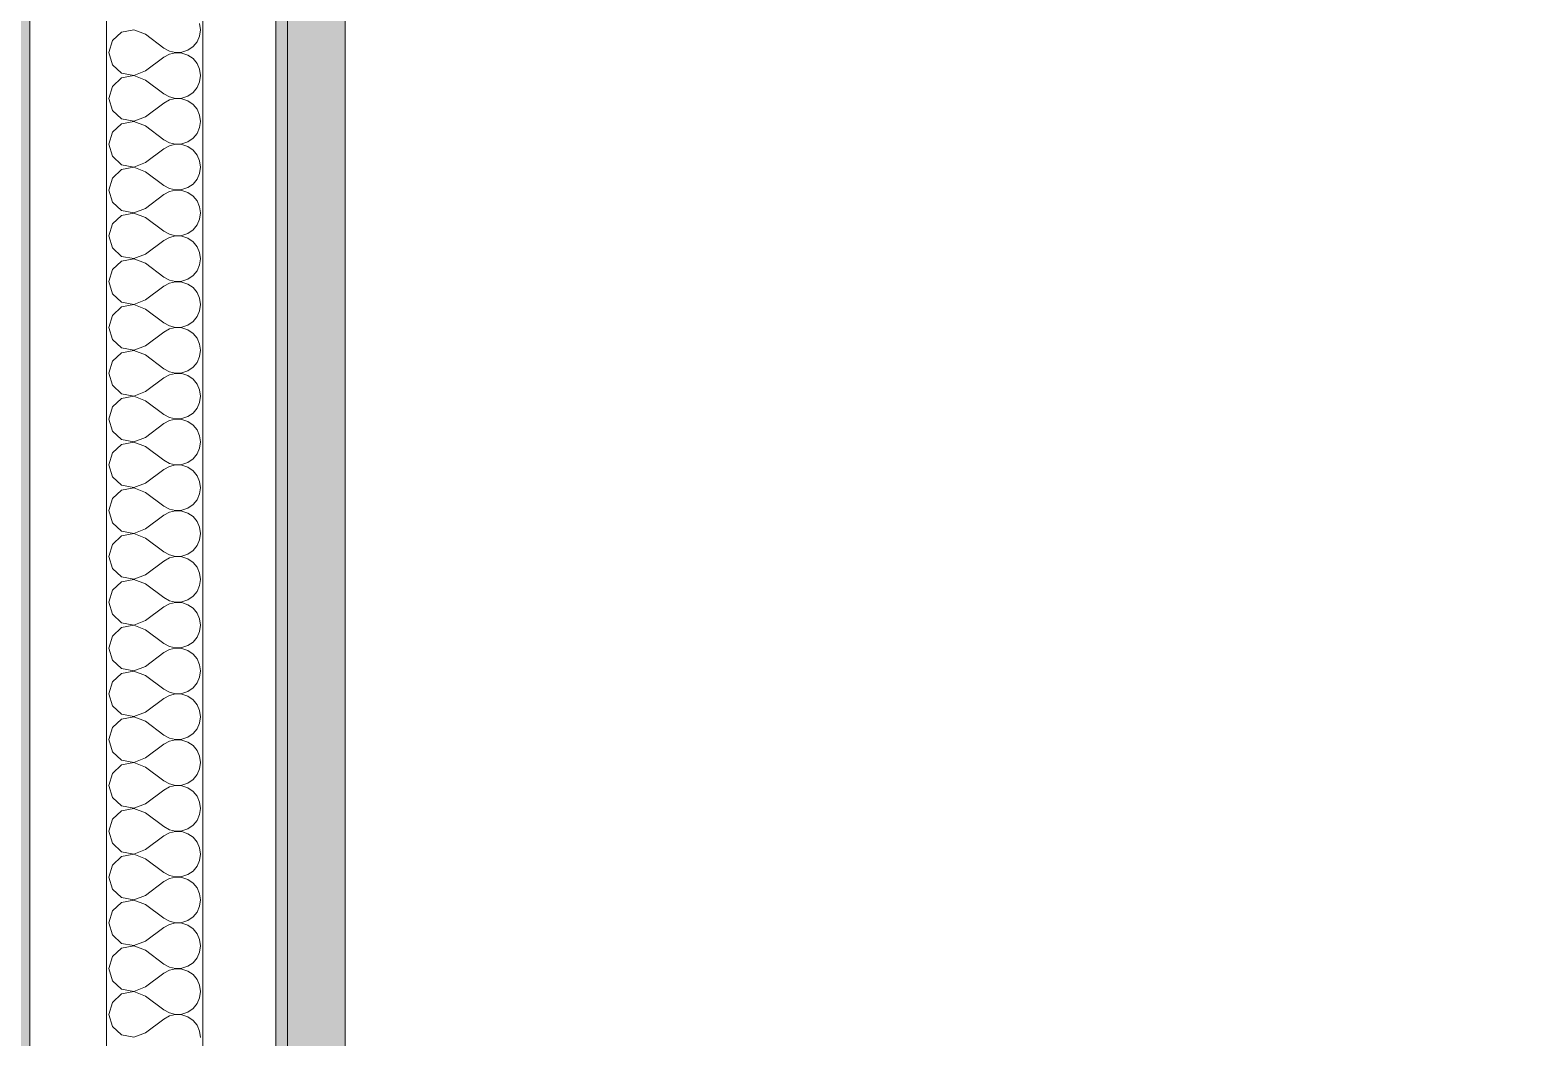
# Model space of a CAD drawing. Header units: millimetres. Extents: x -48147 to 1436659, y -488302 to 18123.
# Drawn here: x 1425405.9 to 1425826.7, y -467601.5 to -467315.9 of the extents above; entities that cross this region are included whole.
import ezdxf

# ---------------------------------------------------------------- set-up
doc = ezdxf.new("R2010")
doc.units = ezdxf.units.MM
doc.header["$MEASUREMENT"] = 0
doc.linetypes.add('Wipeout_Contour', pattern=[1000, 0, -1000])
doc.layers.add('New_A-25-M_Wall_Int', color=7, linetype='Continuous')
doc.layers.add('New_A-25-M_Wall_Int_Pen_No__1', color=7, linetype='Continuous', lineweight=13)
doc.layers.add('New_A-25-M_Wall_Int_Pen_No__107', color=7, linetype='Continuous', lineweight=15, true_color=0xa6a6a6)

# ---------------------------------------------------------------- blocks, each defined once
blk = doc.blocks.new('*X36', base_point=(1424163.9, -483032.8))
at = {"layer": 'New_A-25-M_Wall_Int_Pen_No__107', "linetype": 'Continuous'}
for p, q in [((1425454.27, -467315.87), (1425454.03, -467314.1)), ((1425431.9, -467316.56), (1425429.28, -467318.95)), ((1425435.38, -467315.9), (1425431.9, -467316.56)), ((1425438.69, -467317.17), (1425435.38, -467315.9)), ((1425438.69, -467317.17), (1425443.89, -467321.06)), ((1425453.3, -467319.28), (1425454.03, -467317.65)), ((1425454.03, -467317.65), (1425454.27, -467315.87)), ((1425429.28, -467318.95), (1425428.31, -467322.36)), ((1425428.31, -467322.36), (1425429.28, -467325.78)), ((1425443.89, -467321.06), (1425445.45, -467321.93)), ((1425445.45, -467321.93), (1425447.2, -467322.34)), ((1425447.2, -467322.39), (1425445.45, -467322.79)), ((1425447.2, -467322.34), (1425448.99, -467322.25)), ((1425448.99, -467322.48), (1425447.2, -467322.39)), ((1425448.99, -467322.25), (1425450.68, -467321.68)), ((1425450.68, -467323.05), (1425448.99, -467322.48)), ((1425450.68, -467321.68), (1425452.16, -467320.66)), ((1425452.16, -467320.66), (1425453.3, -467319.28)), ((1425429.28, -467325.78), (1425431.9, -467328.17)), ((1425438.69, -467327.56), (1425443.89, -467323.66)), ((1425445.45, -467322.79), (1425443.89, -467323.66)), ((1425452.16, -467324.06), (1425450.68, -467323.05)), ((1425453.3, -467325.44), (1425452.16, -467324.06)), ((1425454.03, -467327.08), (1425453.3, -467325.44)), ((1425431.9, -467329.54), (1425429.28, -467331.93)), ((1425431.9, -467328.17), (1425435.38, -467328.83)), ((1425435.38, -467328.88), (1425431.9, -467329.54)), ((1425435.38, -467328.83), (1425438.69, -467327.56)), ((1425438.69, -467330.15), (1425435.38, -467328.88)), ((1425438.69, -467330.15), (1425443.89, -467334.05)), ((1425453.3, -467332.27), (1425454.03, -467330.63)), ((1425454.27, -467328.85), (1425454.03, -467327.08)), ((1425454.03, -467330.63), (1425454.27, -467328.85)), ((1425429.28, -467331.93), (1425428.31, -467335.34)), ((1425443.89, -467334.05), (1425445.45, -467334.91)), ((1425445.45, -467334.91), (1425447.2, -467335.32)), ((1425448.99, -467335.23), (1425450.68, -467334.66)), ((1425450.68, -467334.66), (1425452.16, -467333.65)), ((1425452.16, -467333.65), (1425453.3, -467332.27)), ((1425428.31, -467335.34), (1425429.28, -467338.76)), ((1425429.28, -467338.76), (1425431.9, -467341.15)), ((1425438.69, -467340.54), (1425443.89, -467336.64)), ((1425445.45, -467335.78), (1425443.89, -467336.64)), ((1425447.2, -467335.37), (1425445.45, -467335.78)), ((1425447.2, -467335.32), (1425448.99, -467335.23)), ((1425448.99, -467335.46), (1425447.2, -467335.37)), ((1425450.68, -467336.03), (1425448.99, -467335.46)), ((1425452.16, -467337.04), (1425450.68, -467336.03)), ((1425453.3, -467338.42), (1425452.16, -467337.04)), ((1425454.03, -467340.06), (1425453.3, -467338.42)), ((1425431.9, -467342.52), (1425429.28, -467344.91)), ((1425431.9, -467341.15), (1425435.38, -467341.81)), ((1425435.38, -467341.86), (1425431.9, -467342.52)), ((1425435.38, -467341.81), (1425438.69, -467340.54)), ((1425438.69, -467343.13), (1425435.38, -467341.86)), ((1425438.69, -467343.13), (1425443.89, -467347.03)), ((1425454.27, -467341.84), (1425454.03, -467340.06)), ((1425454.03, -467343.61), (1425454.27, -467341.84)), ((1425429.28, -467344.91), (1425428.31, -467348.33)), ((1425443.89, -467347.03), (1425445.45, -467347.89)), ((1425448.99, -467348.21), (1425450.68, -467347.64)), ((1425450.68, -467347.64), (1425452.16, -467346.63)), ((1425452.16, -467346.63), (1425453.3, -467345.25)), ((1425453.3, -467345.25), (1425454.03, -467343.61)), ((1425428.31, -467348.33), (1425429.28, -467351.74)), ((1425429.28, -467351.74), (1425431.9, -467354.13)), ((1425438.69, -467353.52), (1425443.89, -467349.62)), ((1425445.45, -467348.76), (1425443.89, -467349.62)), ((1425445.45, -467347.89), (1425447.2, -467348.3)), ((1425447.2, -467348.35), (1425445.45, -467348.76)), ((1425447.2, -467348.3), (1425448.99, -467348.21)), ((1425448.99, -467348.44), (1425447.2, -467348.35)), ((1425450.68, -467349.01), (1425448.99, -467348.44)), ((1425452.16, -467350.03), (1425450.68, -467349.01)), ((1425453.3, -467351.4), (1425452.16, -467350.03)), ((1425454.03, -467353.04), (1425453.3, -467351.4)), ((1425431.9, -467355.5), (1425429.28, -467357.9)), ((1425431.9, -467354.13), (1425435.38, -467354.79)), ((1425435.38, -467354.84), (1425431.9, -467355.5)), ((1425435.38, -467354.79), (1425438.69, -467353.52)), ((1425438.69, -467356.12), (1425435.38, -467354.84)), ((1425438.69, -467356.12), (1425443.89, -467360.01)), ((1425454.27, -467354.82), (1425454.03, -467353.04)), ((1425454.03, -467356.59), (1425454.27, -467354.82)), ((1425429.28, -467357.9), (1425428.31, -467361.31)), ((1425443.89, -467360.01), (1425445.45, -467360.88)), ((1425450.68, -467360.62), (1425452.16, -467359.61)), ((1425452.16, -467359.61), (1425453.3, -467358.23)), ((1425453.3, -467358.23), (1425454.03, -467356.59)), ((1425428.31, -467361.31), (1425429.28, -467364.72)), ((1425438.69, -467366.5), (1425443.89, -467362.61)), ((1425445.45, -467361.74), (1425443.89, -467362.61)), ((1425445.45, -467360.88), (1425447.2, -467361.28)), ((1425447.2, -467361.33), (1425445.45, -467361.74)), ((1425447.2, -467361.28), (1425448.99, -467361.19)), ((1425448.99, -467361.42), (1425447.2, -467361.33)), ((1425448.99, -467361.19), (1425450.68, -467360.62)), ((1425450.68, -467361.99), (1425448.99, -467361.42)), ((1425452.16, -467363.01), (1425450.68, -467361.99)), ((1425453.3, -467364.39), (1425452.16, -467363.01)), ((1425454.03, -467366.03), (1425453.3, -467364.39)), ((1425429.28, -467364.72), (1425431.9, -467367.11)), ((1425431.9, -467368.48), (1425429.28, -467370.88)), ((1425431.9, -467367.11), (1425435.38, -467367.77)), ((1425435.38, -467367.83), (1425431.9, -467368.48)), ((1425435.38, -467367.77), (1425438.69, -467366.5)), ((1425438.69, -467369.1), (1425435.38, -467367.83)), ((1425454.27, -467367.8), (1425454.03, -467366.03)), ((1425454.03, -467369.57), (1425454.27, -467367.8)), ((1425429.28, -467370.88), (1425428.31, -467374.29)), ((1425438.69, -467369.1), (1425443.89, -467372.99)), ((1425443.89, -467372.99), (1425445.45, -467373.86)), ((1425450.68, -467373.6), (1425452.16, -467372.59)), ((1425452.16, -467372.59), (1425453.3, -467371.21)), ((1425453.3, -467371.21), (1425454.03, -467369.57)), ((1425428.31, -467374.29), (1425429.28, -467377.7)), ((1425438.69, -467379.48), (1425443.89, -467375.59)), ((1425445.45, -467374.72), (1425443.89, -467375.59)), ((1425445.45, -467373.86), (1425447.2, -467374.26)), ((1425447.2, -467374.32), (1425445.45, -467374.72)), ((1425447.2, -467374.26), (1425448.99, -467374.18)), ((1425448.99, -467374.4), (1425447.2, -467374.32)), ((1425448.99, -467374.18), (1425450.68, -467373.6)), ((1425450.68, -467374.97), (1425448.99, -467374.4)), ((1425452.16, -467375.99), (1425450.68, -467374.97)), ((1425453.3, -467377.37), (1425452.16, -467375.99)), ((1425429.28, -467377.7), (1425431.9, -467380.1)), ((1425431.9, -467381.47), (1425429.28, -467383.86)), ((1425431.9, -467380.1), (1425435.38, -467380.75)), ((1425435.38, -467380.81), (1425431.9, -467381.47)), ((1425435.38, -467380.75), (1425438.69, -467379.48)), ((1425438.69, -467382.08), (1425435.38, -467380.81)), ((1425454.03, -467379.01), (1425453.3, -467377.37)), ((1425454.27, -467380.78), (1425454.03, -467379.01)), ((1425454.03, -467382.55), (1425454.27, -467380.78)), ((1425429.28, -467383.86), (1425428.31, -467387.27)), ((1425438.69, -467382.08), (1425443.89, -467385.97)), ((1425450.68, -467386.59), (1425452.16, -467385.57)), ((1425452.16, -467385.57), (1425453.3, -467384.19)), ((1425453.3, -467384.19), (1425454.03, -467382.55)), ((1425428.31, -467387.27), (1425429.28, -467390.68)), ((1425438.69, -467392.46), (1425443.89, -467388.57)), ((1425443.89, -467385.97), (1425445.45, -467386.84)), ((1425445.45, -467387.7), (1425443.89, -467388.57)), ((1425445.45, -467386.84), (1425447.2, -467387.25)), ((1425447.2, -467387.3), (1425445.45, -467387.7)), ((1425447.2, -467387.25), (1425448.99, -467387.16)), ((1425448.99, -467387.38), (1425447.2, -467387.3)), ((1425448.99, -467387.16), (1425450.68, -467386.59)), ((1425450.68, -467387.96), (1425448.99, -467387.38)), ((1425452.16, -467388.97), (1425450.68, -467387.96)), ((1425453.3, -467390.35), (1425452.16, -467388.97)), ((1425429.28, -467390.68), (1425431.9, -467393.08)), ((1425431.9, -467393.08), (1425435.38, -467393.74)), ((1425435.38, -467393.79), (1425431.9, -467394.45)), ((1425435.38, -467393.74), (1425438.69, -467392.46)), ((1425438.69, -467395.06), (1425435.38, -467393.79)), ((1425454.03, -467391.99), (1425453.3, -467390.35)), ((1425454.27, -467393.76), (1425454.03, -467391.99)), ((1425454.03, -467395.54), (1425454.27, -467393.76)), ((1425429.28, -467396.84), (1425428.31, -467400.25)), ((1425431.9, -467394.45), (1425429.28, -467396.84)), ((1425438.69, -467395.06), (1425443.89, -467398.95)), ((1425452.16, -467398.55), (1425453.3, -467397.17)), ((1425453.3, -467397.17), (1425454.03, -467395.54)), ((1425428.31, -467400.25), (1425429.28, -467403.67)), ((1425438.69, -467405.45), (1425443.89, -467401.55)), ((1425443.89, -467398.95), (1425445.45, -467399.82)), ((1425445.45, -467400.68), (1425443.89, -467401.55)), ((1425445.45, -467399.82), (1425447.2, -467400.23)), ((1425447.2, -467400.28), (1425445.45, -467400.68)), ((1425447.2, -467400.23), (1425448.99, -467400.14)), ((1425448.99, -467400.37), (1425447.2, -467400.28)), ((1425448.99, -467400.14), (1425450.68, -467399.57)), ((1425450.68, -467400.94), (1425448.99, -467400.37)), ((1425450.68, -467399.57), (1425452.16, -467398.55)), ((1425452.16, -467401.95), (1425450.68, -467400.94)), ((1425453.3, -467403.33), (1425452.16, -467401.95)), ((1425429.28, -467403.67), (1425431.9, -467406.06)), ((1425431.9, -467406.06), (1425435.38, -467406.72)), ((1425435.38, -467406.72), (1425438.69, -467405.45)), ((1425454.03, -467404.97), (1425453.3, -467403.33)), ((1425454.27, -467406.74), (1425454.03, -467404.97)), ((1425429.28, -467409.82), (1425428.31, -467413.23)), ((1425431.9, -467407.43), (1425429.28, -467409.82)), ((1425435.38, -467406.77), (1425431.9, -467407.43)), ((1425438.69, -467408.04), (1425435.38, -467406.77)), ((1425438.69, -467408.04), (1425443.89, -467411.94)), ((1425452.16, -467411.54), (1425453.3, -467410.16)), ((1425453.3, -467410.16), (1425454.03, -467408.52)), ((1425454.03, -467408.52), (1425454.27, -467406.74)), ((1425428.31, -467413.23), (1425429.28, -467416.65)), ((1425438.69, -467418.43), (1425443.89, -467414.53)), ((1425443.89, -467411.94), (1425445.45, -467412.8)), ((1425445.45, -467413.67), (1425443.89, -467414.53)), ((1425445.45, -467412.8), (1425447.2, -467413.21)), ((1425447.2, -467413.26), (1425445.45, -467413.67)), ((1425447.2, -467413.21), (1425448.99, -467413.12)), ((1425448.99, -467413.35), (1425447.2, -467413.26)), ((1425448.99, -467413.12), (1425450.68, -467412.55)), ((1425450.68, -467413.92), (1425448.99, -467413.35)), ((1425450.68, -467412.55), (1425452.16, -467411.54)), ((1425452.16, -467414.93), (1425450.68, -467413.92)), ((1425453.3, -467416.31), (1425452.16, -467414.93)), ((1425429.28, -467416.65), (1425431.9, -467419.04)), ((1425431.9, -467419.04), (1425435.38, -467419.7)), ((1425435.38, -467419.7), (1425438.69, -467418.43)), ((1425454.03, -467417.95), (1425453.3, -467416.31)), ((1425454.27, -467419.73), (1425454.03, -467417.95)), ((1425429.28, -467422.8), (1425428.31, -467426.22)), ((1425431.9, -467420.41), (1425429.28, -467422.8)), ((1425435.38, -467419.75), (1425431.9, -467420.41)), ((1425438.69, -467421.02), (1425435.38, -467419.75)), ((1425438.69, -467421.02), (1425443.89, -467424.92)), ((1425452.16, -467424.52), (1425453.3, -467423.14)), ((1425453.3, -467423.14), (1425454.03, -467421.5)), ((1425454.03, -467421.5), (1425454.27, -467419.73)), ((1425428.31, -467426.22), (1425429.28, -467429.63)), ((1425438.69, -467431.41), (1425443.89, -467427.51)), ((1425443.89, -467424.92), (1425445.45, -467425.78)), ((1425445.45, -467426.65), (1425443.89, -467427.51)), ((1425445.45, -467425.78), (1425447.2, -467426.19)), ((1425447.2, -467426.24), (1425445.45, -467426.65)), ((1425447.2, -467426.19), (1425448.99, -467426.1)), ((1425448.99, -467426.33), (1425447.2, -467426.24)), ((1425448.99, -467426.1), (1425450.68, -467425.53)), ((1425450.68, -467426.9), (1425448.99, -467426.33)), ((1425450.68, -467425.53), (1425452.16, -467424.52)), ((1425452.16, -467427.92), (1425450.68, -467426.9)), ((1425429.28, -467429.63), (1425431.9, -467432.02)), ((1425435.38, -467432.68), (1425438.69, -467431.41)), ((1425453.3, -467429.29), (1425452.16, -467427.92)), ((1425454.03, -467430.93), (1425453.3, -467429.29)), ((1425454.27, -467432.71), (1425454.03, -467430.93)), ((1425429.28, -467435.79), (1425428.31, -467439.2)), ((1425431.9, -467433.39), (1425429.28, -467435.79)), ((1425431.9, -467432.02), (1425435.38, -467432.68)), ((1425435.38, -467432.73), (1425431.9, -467433.39)), ((1425438.69, -467434.01), (1425435.38, -467432.73)), ((1425438.69, -467434.01), (1425443.89, -467437.9)), ((1425452.16, -467437.5), (1425453.3, -467436.12)), ((1425453.3, -467436.12), (1425454.03, -467434.48)), ((1425454.03, -467434.48), (1425454.27, -467432.71)), ((1425428.31, -467439.2), (1425429.28, -467442.61)), ((1425443.89, -467437.9), (1425445.45, -467438.77)), ((1425445.45, -467439.63), (1425443.89, -467440.5)), ((1425445.45, -467438.77), (1425447.2, -467439.17)), ((1425447.2, -467439.22), (1425445.45, -467439.63)), ((1425447.2, -467439.17), (1425448.99, -467439.08)), ((1425448.99, -467439.31), (1425447.2, -467439.22)), ((1425448.99, -467439.08), (1425450.68, -467438.51)), ((1425450.68, -467439.88), (1425448.99, -467439.31)), ((1425450.68, -467438.51), (1425452.16, -467437.5)), ((1425452.16, -467440.9), (1425450.68, -467439.88)), ((1425429.28, -467442.61), (1425431.9, -467445)), ((1425435.38, -467445.66), (1425438.69, -467444.39)), ((1425438.69, -467444.39), (1425443.89, -467440.5)), ((1425453.3, -467442.28), (1425452.16, -467440.9)), ((1425454.03, -467443.91), (1425453.3, -467442.28)), ((1425454.27, -467445.69), (1425454.03, -467443.91)), ((1425429.28, -467448.77), (1425428.31, -467452.18)), ((1425431.9, -467446.37), (1425429.28, -467448.77)), ((1425431.9, -467445), (1425435.38, -467445.66)), ((1425435.38, -467445.71), (1425431.9, -467446.37)), ((1425438.69, -467446.99), (1425435.38, -467445.71)), ((1425438.69, -467446.99), (1425443.89, -467450.88)), ((1425453.3, -467449.1), (1425454.03, -467447.46)), ((1425454.03, -467447.46), (1425454.27, -467445.69)), ((1425428.31, -467452.18), (1425429.28, -467455.59)), ((1425443.89, -467450.88), (1425445.45, -467451.75)), ((1425445.45, -467452.61), (1425443.89, -467453.48)), ((1425445.45, -467451.75), (1425447.2, -467452.15)), ((1425447.2, -467452.21), (1425445.45, -467452.61)), ((1425447.2, -467452.15), (1425448.99, -467452.07)), ((1425448.99, -467452.29), (1425447.2, -467452.21)), ((1425448.99, -467452.07), (1425450.68, -467451.49)), ((1425450.68, -467452.86), (1425448.99, -467452.29)), ((1425450.68, -467451.49), (1425452.16, -467450.48)), ((1425452.16, -467453.88), (1425450.68, -467452.86)), ((1425452.16, -467450.48), (1425453.3, -467449.1)), ((1425429.28, -467455.59), (1425431.9, -467457.98)), ((1425438.69, -467457.37), (1425443.89, -467453.48)), ((1425453.3, -467455.26), (1425452.16, -467453.88)), ((1425454.03, -467456.9), (1425453.3, -467455.26)), ((1425454.27, -467458.67), (1425454.03, -467456.9)), ((1425431.9, -467459.36), (1425429.28, -467461.75)), ((1425431.9, -467457.98), (1425435.38, -467458.64)), ((1425435.38, -467458.7), (1425431.9, -467459.36)), ((1425435.38, -467458.64), (1425438.69, -467457.37)), ((1425438.69, -467459.97), (1425435.38, -467458.7)), ((1425438.69, -467459.97), (1425443.89, -467463.86)), ((1425453.3, -467462.08), (1425454.03, -467460.44)), ((1425454.03, -467460.44), (1425454.27, -467458.67)), ((1425429.28, -467461.75), (1425428.31, -467465.16)), ((1425428.31, -467465.16), (1425429.28, -467468.57)), ((1425443.89, -467463.86), (1425445.45, -467464.73)), ((1425445.45, -467465.59), (1425443.89, -467466.46)), ((1425445.45, -467464.73), (1425447.2, -467465.13)), ((1425447.2, -467465.19), (1425445.45, -467465.59)), ((1425447.2, -467465.13), (1425448.99, -467465.05)), ((1425448.99, -467465.27), (1425447.2, -467465.19)), ((1425448.99, -467465.05), (1425450.68, -467464.48)), ((1425450.68, -467465.85), (1425448.99, -467465.27)), ((1425450.68, -467464.48), (1425452.16, -467463.46)), ((1425452.16, -467463.46), (1425453.3, -467462.08)), ((1425429.28, -467468.57), (1425431.9, -467470.97)), ((1425438.69, -467470.35), (1425443.89, -467466.46)), ((1425452.16, -467466.86), (1425450.68, -467465.85)), ((1425453.3, -467468.24), (1425452.16, -467466.86)), ((1425454.03, -467469.88), (1425453.3, -467468.24)), ((1425431.9, -467472.34), (1425429.28, -467474.73)), ((1425431.9, -467470.97), (1425435.38, -467471.63)), ((1425435.38, -467471.68), (1425431.9, -467472.34)), ((1425435.38, -467471.63), (1425438.69, -467470.35)), ((1425438.69, -467472.95), (1425435.38, -467471.68)), ((1425438.69, -467472.95), (1425443.89, -467476.84)), ((1425453.3, -467475.06), (1425454.03, -467473.43)), ((1425454.27, -467471.65), (1425454.03, -467469.88)), ((1425454.03, -467473.43), (1425454.27, -467471.65)), ((1425429.28, -467474.73), (1425428.31, -467478.14)), ((1425428.31, -467478.14), (1425429.28, -467481.56)), ((1425443.89, -467476.84), (1425445.45, -467477.71)), ((1425445.45, -467477.71), (1425447.2, -467478.12)), ((1425447.2, -467478.17), (1425445.45, -467478.57)), ((1425447.2, -467478.12), (1425448.99, -467478.03)), ((1425448.99, -467478.26), (1425447.2, -467478.17)), ((1425448.99, -467478.03), (1425450.68, -467477.46)), ((1425450.68, -467478.83), (1425448.99, -467478.26)), ((1425450.68, -467477.46), (1425452.16, -467476.44)), ((1425452.16, -467476.44), (1425453.3, -467475.06)), ((1425429.28, -467481.56), (1425431.9, -467483.95)), ((1425438.69, -467483.34), (1425443.89, -467479.44)), ((1425445.45, -467478.57), (1425443.89, -467479.44)), ((1425452.16, -467479.84), (1425450.68, -467478.83)), ((1425453.3, -467481.22), (1425452.16, -467479.84)), ((1425454.03, -467482.86), (1425453.3, -467481.22)), ((1425431.9, -467485.32), (1425429.28, -467487.71)), ((1425431.9, -467483.95), (1425435.38, -467484.61)), ((1425435.38, -467484.66), (1425431.9, -467485.32)), ((1425435.38, -467484.61), (1425438.69, -467483.34)), ((1425438.69, -467485.93), (1425435.38, -467484.66)), ((1425438.69, -467485.93), (1425443.89, -467489.83)), ((1425453.3, -467488.05), (1425454.03, -467486.41)), ((1425454.27, -467484.63), (1425454.03, -467482.86)), ((1425454.03, -467486.41), (1425454.27, -467484.63)), ((1425429.28, -467487.71), (1425428.31, -467491.12)), ((1425443.89, -467489.83), (1425445.45, -467490.69)), ((1425445.45, -467490.69), (1425447.2, -467491.1)), ((1425448.99, -467491.01), (1425450.68, -467490.44)), ((1425450.68, -467490.44), (1425452.16, -467489.42)), ((1425452.16, -467489.42), (1425453.3, -467488.05)), ((1425428.31, -467491.12), (1425429.28, -467494.54)), ((1425429.28, -467494.54), (1425431.9, -467496.93)), ((1425438.69, -467496.32), (1425443.89, -467492.42)), ((1425445.45, -467491.56), (1425443.89, -467492.42)), ((1425447.2, -467491.15), (1425445.45, -467491.56)), ((1425447.2, -467491.1), (1425448.99, -467491.01)), ((1425448.99, -467491.24), (1425447.2, -467491.15)), ((1425450.68, -467491.81), (1425448.99, -467491.24)), ((1425452.16, -467492.82), (1425450.68, -467491.81)), ((1425453.3, -467494.2), (1425452.16, -467492.82)), ((1425454.03, -467495.84), (1425453.3, -467494.2)), ((1425431.9, -467498.3), (1425429.28, -467500.69)), ((1425431.9, -467496.93), (1425435.38, -467497.59)), ((1425435.38, -467497.64), (1425431.9, -467498.3)), ((1425435.38, -467497.59), (1425438.69, -467496.32)), ((1425438.69, -467498.91), (1425435.38, -467497.64)), ((1425438.69, -467498.91), (1425443.89, -467502.81)), ((1425454.27, -467497.62), (1425454.03, -467495.84)), ((1425454.03, -467499.39), (1425454.27, -467497.62)), ((1425429.28, -467500.69), (1425428.31, -467504.11)), ((1425443.89, -467502.81), (1425445.45, -467503.67)), ((1425448.99, -467503.99), (1425450.68, -467503.42)), ((1425450.68, -467503.42), (1425452.16, -467502.41)), ((1425452.16, -467502.41), (1425453.3, -467501.03)), ((1425453.3, -467501.03), (1425454.03, -467499.39)), ((1425428.31, -467504.11), (1425429.28, -467507.52)), ((1425429.28, -467507.52), (1425431.9, -467509.91)), ((1425438.69, -467509.3), (1425443.89, -467505.4)), ((1425445.45, -467504.54), (1425443.89, -467505.4)), ((1425445.45, -467503.67), (1425447.2, -467504.08)), ((1425447.2, -467504.13), (1425445.45, -467504.54)), ((1425447.2, -467504.08), (1425448.99, -467503.99)), ((1425448.99, -467504.22), (1425447.2, -467504.13)), ((1425450.68, -467504.79), (1425448.99, -467504.22)), ((1425452.16, -467505.81), (1425450.68, -467504.79)), ((1425453.3, -467507.18), (1425452.16, -467505.81)), ((1425454.03, -467508.82), (1425453.3, -467507.18)), ((1425431.9, -467511.28), (1425429.28, -467513.68)), ((1425431.9, -467509.91), (1425435.38, -467510.57)), ((1425435.38, -467510.62), (1425431.9, -467511.28)), ((1425435.38, -467510.57), (1425438.69, -467509.3)), ((1425438.69, -467511.89), (1425435.38, -467510.62)), ((1425438.69, -467511.89), (1425443.89, -467515.79)), ((1425454.27, -467510.6), (1425454.03, -467508.82)), ((1425454.03, -467512.37), (1425454.27, -467510.6)), ((1425429.28, -467513.68), (1425428.31, -467517.09)), ((1425443.89, -467515.79), (1425445.45, -467516.66)), ((1425450.68, -467516.4), (1425452.16, -467515.39)), ((1425452.16, -467515.39), (1425453.3, -467514.01)), ((1425453.3, -467514.01), (1425454.03, -467512.37)), ((1425428.31, -467517.09), (1425429.28, -467520.5)), ((1425438.69, -467522.28), (1425443.89, -467518.39)), ((1425445.45, -467517.52), (1425443.89, -467518.39)), ((1425445.45, -467516.66), (1425447.2, -467517.06)), ((1425447.2, -467517.11), (1425445.45, -467517.52)), ((1425447.2, -467517.06), (1425448.99, -467516.97)), ((1425448.99, -467517.2), (1425447.2, -467517.11)), ((1425448.99, -467516.97), (1425450.68, -467516.4)), ((1425450.68, -467517.77), (1425448.99, -467517.2)), ((1425452.16, -467518.79), (1425450.68, -467517.77)), ((1425453.3, -467520.17), (1425452.16, -467518.79)), ((1425454.03, -467521.8), (1425453.3, -467520.17)), ((1425429.28, -467520.5), (1425431.9, -467522.89)), ((1425431.9, -467524.26), (1425429.28, -467526.66)), ((1425431.9, -467522.89), (1425435.38, -467523.55)), ((1425435.38, -467523.6), (1425431.9, -467524.26)), ((1425435.38, -467523.55), (1425438.69, -467522.28)), ((1425438.69, -467524.88), (1425435.38, -467523.6)), ((1425454.27, -467523.58), (1425454.03, -467521.8)), ((1425454.03, -467525.35), (1425454.27, -467523.58)), ((1425429.28, -467526.66), (1425428.31, -467530.07)), ((1425438.69, -467524.88), (1425443.89, -467528.77)), ((1425443.89, -467528.77), (1425445.45, -467529.64)), ((1425450.68, -467529.38), (1425452.16, -467528.37)), ((1425452.16, -467528.37), (1425453.3, -467526.99)), ((1425453.3, -467526.99), (1425454.03, -467525.35)), ((1425428.31, -467530.07), (1425429.28, -467533.48)), ((1425438.69, -467535.26), (1425443.89, -467531.37)), ((1425445.45, -467530.5), (1425443.89, -467531.37)), ((1425445.45, -467529.64), (1425447.2, -467530.04)), ((1425447.2, -467530.1), (1425445.45, -467530.5)), ((1425447.2, -467530.04), (1425448.99, -467529.96)), ((1425448.99, -467530.18), (1425447.2, -467530.1)), ((1425448.99, -467529.96), (1425450.68, -467529.38)), ((1425450.68, -467530.75), (1425448.99, -467530.18)), ((1425452.16, -467531.77), (1425450.68, -467530.75)), ((1425453.3, -467533.15), (1425452.16, -467531.77)), ((1425429.28, -467533.48), (1425431.9, -467535.87)), ((1425431.9, -467535.87), (1425435.38, -467536.53)), ((1425435.38, -467536.59), (1425431.9, -467537.25)), ((1425435.38, -467536.53), (1425438.69, -467535.26)), ((1425438.69, -467537.86), (1425435.38, -467536.59)), ((1425454.03, -467534.79), (1425453.3, -467533.15)), ((1425454.27, -467536.56), (1425454.03, -467534.79)), ((1425454.03, -467538.33), (1425454.27, -467536.56)), ((1425429.28, -467539.64), (1425428.31, -467543.05)), ((1425431.9, -467537.25), (1425429.28, -467539.64)), ((1425438.69, -467537.86), (1425443.89, -467541.75)), ((1425450.68, -467542.37), (1425452.16, -467541.35)), ((1425452.16, -467541.35), (1425453.3, -467539.97)), ((1425453.3, -467539.97), (1425454.03, -467538.33)), ((1425428.31, -467543.05), (1425429.28, -467546.46)), ((1425438.69, -467548.24), (1425443.89, -467544.35)), ((1425443.89, -467541.75), (1425445.45, -467542.62)), ((1425445.45, -467543.48), (1425443.89, -467544.35)), ((1425445.45, -467542.62), (1425447.2, -467543.02)), ((1425447.2, -467543.08), (1425445.45, -467543.48)), ((1425447.2, -467543.02), (1425448.99, -467542.94)), ((1425448.99, -467543.16), (1425447.2, -467543.08)), ((1425448.99, -467542.94), (1425450.68, -467542.37)), ((1425450.68, -467543.74), (1425448.99, -467543.16)), ((1425452.16, -467544.75), (1425450.68, -467543.74)), ((1425453.3, -467546.13), (1425452.16, -467544.75)), ((1425429.28, -467546.46), (1425431.9, -467548.86)), ((1425431.9, -467548.86), (1425435.38, -467549.52)), ((1425435.38, -467549.57), (1425431.9, -467550.23)), ((1425435.38, -467549.52), (1425438.69, -467548.24)), ((1425438.69, -467550.84), (1425435.38, -467549.57)), ((1425454.03, -467547.77), (1425453.3, -467546.13)), ((1425454.27, -467549.54), (1425454.03, -467547.77)), ((1425454.03, -467551.32), (1425454.27, -467549.54)), ((1425429.28, -467552.62), (1425428.31, -467556.03)), ((1425431.9, -467550.23), (1425429.28, -467552.62)), ((1425438.69, -467550.84), (1425443.89, -467554.73)), ((1425452.16, -467554.33), (1425453.3, -467552.95)), ((1425453.3, -467552.95), (1425454.03, -467551.32)), ((1425428.31, -467556.03), (1425429.28, -467559.44)), ((1425438.69, -467561.23), (1425443.89, -467557.33)), ((1425443.89, -467554.73), (1425445.45, -467555.6)), ((1425445.45, -467556.46), (1425443.89, -467557.33)), ((1425445.45, -467555.6), (1425447.2, -467556.01)), ((1425447.2, -467556.06), (1425445.45, -467556.46)), ((1425447.2, -467556.01), (1425448.99, -467555.92)), ((1425448.99, -467556.15), (1425447.2, -467556.06)), ((1425448.99, -467555.92), (1425450.68, -467555.35)), ((1425450.68, -467556.72), (1425448.99, -467556.15)), ((1425450.68, -467555.35), (1425452.16, -467554.33)), ((1425452.16, -467557.73), (1425450.68, -467556.72)), ((1425453.3, -467559.11), (1425452.16, -467557.73)), ((1425429.28, -467559.44), (1425431.9, -467561.84)), ((1425431.9, -467561.84), (1425435.38, -467562.5)), ((1425435.38, -467562.5), (1425438.69, -467561.23)), ((1425454.03, -467560.75), (1425453.3, -467559.11)), ((1425454.27, -467562.52), (1425454.03, -467560.75)), ((1425429.28, -467565.6), (1425428.31, -467569.01)), ((1425431.9, -467563.21), (1425429.28, -467565.6)), ((1425435.38, -467562.55), (1425431.9, -467563.21)), ((1425438.69, -467563.82), (1425435.38, -467562.55)), ((1425438.69, -467563.82), (1425443.89, -467567.72)), ((1425452.16, -467567.31), (1425453.3, -467565.94)), ((1425453.3, -467565.94), (1425454.03, -467564.3)), ((1425454.03, -467564.3), (1425454.27, -467562.52)), ((1425428.31, -467569.01), (1425429.28, -467572.43)), ((1425438.69, -467574.21), (1425443.89, -467570.31)), ((1425443.89, -467567.72), (1425445.45, -467568.58)), ((1425445.45, -467569.45), (1425443.89, -467570.31)), ((1425445.45, -467568.58), (1425447.2, -467568.99)), ((1425447.2, -467569.04), (1425445.45, -467569.45)), ((1425447.2, -467568.99), (1425448.99, -467568.9)), ((1425448.99, -467569.13), (1425447.2, -467569.04)), ((1425448.99, -467568.9), (1425450.68, -467568.33)), ((1425450.68, -467569.7), (1425448.99, -467569.13)), ((1425450.68, -467568.33), (1425452.16, -467567.31)), ((1425452.16, -467570.71), (1425450.68, -467569.7)), ((1425453.3, -467572.09), (1425452.16, -467570.71)), ((1425429.28, -467572.43), (1425431.9, -467574.82)), ((1425431.9, -467574.82), (1425435.38, -467575.48)), ((1425435.38, -467575.48), (1425438.69, -467574.21)), ((1425454.03, -467573.73), (1425453.3, -467572.09)), ((1425454.27, -467575.5), (1425454.03, -467573.73)), ((1425429.28, -467578.58), (1425428.31, -467582)), ((1425431.9, -467576.19), (1425429.28, -467578.58)), ((1425435.38, -467575.53), (1425431.9, -467576.19)), ((1425438.69, -467576.8), (1425435.38, -467575.53)), ((1425438.69, -467576.8), (1425443.89, -467580.7)), ((1425452.16, -467580.3), (1425453.3, -467578.92)), ((1425453.3, -467578.92), (1425454.03, -467577.28)), ((1425454.03, -467577.28), (1425454.27, -467575.5)), ((1425428.31, -467582), (1425429.28, -467585.41)), ((1425438.69, -467587.19), (1425443.89, -467583.29)), ((1425443.89, -467580.7), (1425445.45, -467581.56)), ((1425445.45, -467582.43), (1425443.89, -467583.29)), ((1425445.45, -467581.56), (1425447.2, -467581.97)), ((1425447.2, -467582.02), (1425445.45, -467582.43)), ((1425447.2, -467581.97), (1425448.99, -467581.88)), ((1425448.99, -467582.11), (1425447.2, -467582.02)), ((1425448.99, -467581.88), (1425450.68, -467581.31)), ((1425450.68, -467582.68), (1425448.99, -467582.11)), ((1425450.68, -467581.31), (1425452.16, -467580.3)), ((1425452.16, -467583.7), (1425450.68, -467582.68)), ((1425429.28, -467585.41), (1425431.9, -467587.8)), ((1425435.38, -467588.46), (1425438.69, -467587.19)), ((1425453.3, -467585.07), (1425452.16, -467583.7)), ((1425454.03, -467586.71), (1425453.3, -467585.07)), ((1425454.27, -467588.49), (1425454.03, -467586.71)), ((1425429.28, -467591.56), (1425428.31, -467594.98)), ((1425431.9, -467589.17), (1425429.28, -467591.56)), ((1425431.9, -467587.8), (1425435.38, -467588.46)), ((1425435.38, -467588.51), (1425431.9, -467589.17)), ((1425438.69, -467589.78), (1425435.38, -467588.51)), ((1425438.69, -467589.78), (1425443.89, -467593.68)), ((1425453.3, -467591.9), (1425454.03, -467590.26)), ((1425454.03, -467590.26), (1425454.27, -467588.49)), ((1425428.31, -467594.98), (1425429.28, -467598.39)), ((1425443.89, -467593.68), (1425445.45, -467594.55)), ((1425445.45, -467595.41), (1425443.89, -467596.28)), ((1425445.45, -467594.55), (1425447.2, -467594.95)), ((1425447.2, -467595), (1425445.45, -467595.41)), ((1425447.2, -467594.95), (1425448.99, -467594.86)), ((1425448.99, -467595.09), (1425447.2, -467595)), ((1425448.99, -467594.86), (1425450.68, -467594.29)), ((1425450.68, -467595.66), (1425448.99, -467595.09)), ((1425450.68, -467594.29), (1425452.16, -467593.28)), ((1425452.16, -467596.68), (1425450.68, -467595.66)), ((1425452.16, -467593.28), (1425453.3, -467591.9)), ((1425429.28, -467598.39), (1425431.9, -467600.78)), ((1425435.38, -467601.44), (1425438.69, -467600.17)), ((1425438.69, -467600.17), (1425443.89, -467596.28)), ((1425453.3, -467598.06), (1425452.16, -467596.68)), ((1425454.03, -467599.69), (1425453.3, -467598.06)), ((1425454.27, -467601.47), (1425454.03, -467599.69)), ((1425431.9, -467600.78), (1425435.38, -467601.44))]:
    blk.add_line(p, q, dxfattribs=at)
blk = doc.blocks.new('Section Elem_13_2', base_point=(1424163.9, -483032.8))
at = {"layer": 'New_A-25-M_Wall_Int_Pen_No__107', "linetype": 'Continuous', "lineweight": 0, "true_color": 0x535353}
blk.add_hatch(color=251, dxfattribs=at).paths.add_polyline_path([(1425405.85, -466936.53), (1425402.58, -466936.53), (1425402.58, -468782.8), (1425405.85, -468782.8)])
at = {"layer": 'New_A-25-M_Wall_Int_Pen_No__1', "linetype": 'Continuous'}
blk.add_line((1425478.91, -466936.53), (1425478.91, -467882.8), dxfattribs=at)
at = {"color": 254, "linetype": 'Wipeout_Contour', "lineweight": 0, "ltscale": 18003109.56121166}
blk.add_wipeout([(1425495.27, -466938.33), (1425495.27, -467882.8), (1426038, -467882.8), (1426038, -467207.53), (1426038, -467200.17), (1425551.39, -467200.17), (1425523.21, -467199.35), (1425522.11, -467198.27), (1425521.67, -467195.71), (1425523.06, -466940.93), (1425522.84, -466939.65), (1425522.29, -466939.11)], dxfattribs=at).dxf.layer = 'New_A-25-M_Wall_Int'
at = {"layer": 'New_A-25-M_Wall_Int_Pen_No__107', "linetype": 'Continuous'}
blk.add_hatch(color=256, dxfattribs=at).paths.add_polyline_path([(1425478.91, -466936.53), (1425478.91, -467882.8), (1425495.27, -467882.8), (1425495.27, -466936.53)])
at = {"layer": 'New_A-25-M_Wall_Int_Pen_No__1', "linetype": 'Continuous'}
blk.add_line((1425495.27, -466936.53), (1425495.27, -467882.8), dxfattribs=at)
at = {"color": 254, "linetype": 'Wipeout_Contour', "lineweight": 0, "ltscale": 6000941.738095572}
blk.add_wipeout([(1425427.66, -466936.53), (1425405.85, -466936.53), (1425405.85, -468782.8), (1425427.66, -468782.8)], dxfattribs=at).dxf.layer = 'New_A-25-M_Wall_Int'
at = {"layer": 'New_A-25-M_Wall_Int_Pen_No__1', "linetype": 'Continuous'}
blk.add_line((1425405.85, -466936.53), (1425405.85, -468782.8), dxfattribs=at)
at = {"color": 254, "linetype": 'Wipeout_Contour', "lineweight": 0, "ltscale": 6001034.984916029}
blk.add_wipeout([(1425454.92, -466936.53), (1425427.66, -466936.53), (1425427.66, -468782.8), (1425454.92, -468782.8)], dxfattribs=at).dxf.layer = 'New_A-25-M_Wall_Int'
at = {"layer": 'New_A-25-M_Wall_Int_Pen_No__1', "linetype": 'Continuous'}
blk.add_line((1425427.66, -466936.53), (1425427.66, -468782.8), dxfattribs=at)
at = {"layer": 'New_A-25-M_Wall_Int'}
blk.add_blockref('*X36', (1424163.9, -483032.8), dxfattribs=at)
at = {"color": 254, "linetype": 'Wipeout_Contour', "lineweight": 0, "ltscale": 6001126.159714846}
blk.add_wipeout([(1425475.64, -466936.53), (1425454.92, -466936.53), (1425454.92, -468782.8), (1425475.64, -468782.8)], dxfattribs=at).dxf.layer = 'New_A-25-M_Wall_Int'
at = {"layer": 'New_A-25-M_Wall_Int_Pen_No__107', "linetype": 'Continuous', "lineweight": 0, "true_color": 0x535353}
blk.add_hatch(color=251, dxfattribs=at).paths.add_polyline_path([(1425478.91, -466936.53), (1425475.64, -466936.53), (1425475.64, -468782.8), (1425478.91, -468782.8), (1425478.91, -467907.8), (1425478.91, -467882.8)])
at = {"layer": 'New_A-25-M_Wall_Int_Pen_No__1', "linetype": 'Continuous'}
for p, q in [((1425454.92, -466936.53), (1425454.92, -468782.8)), ((1425475.64, -466936.53), (1425475.64, -468782.8))]:
    blk.add_line(p, q, dxfattribs=at)

msp = doc.modelspace()

# ---------------------------------------------------------------- block references
at = {"layer": 'New_A-25-M_Wall_Int'}
msp.add_blockref('Section Elem_13_2', (1424163.9, -483032.8), dxfattribs=at)

doc.saveas('drawing.dxf')
